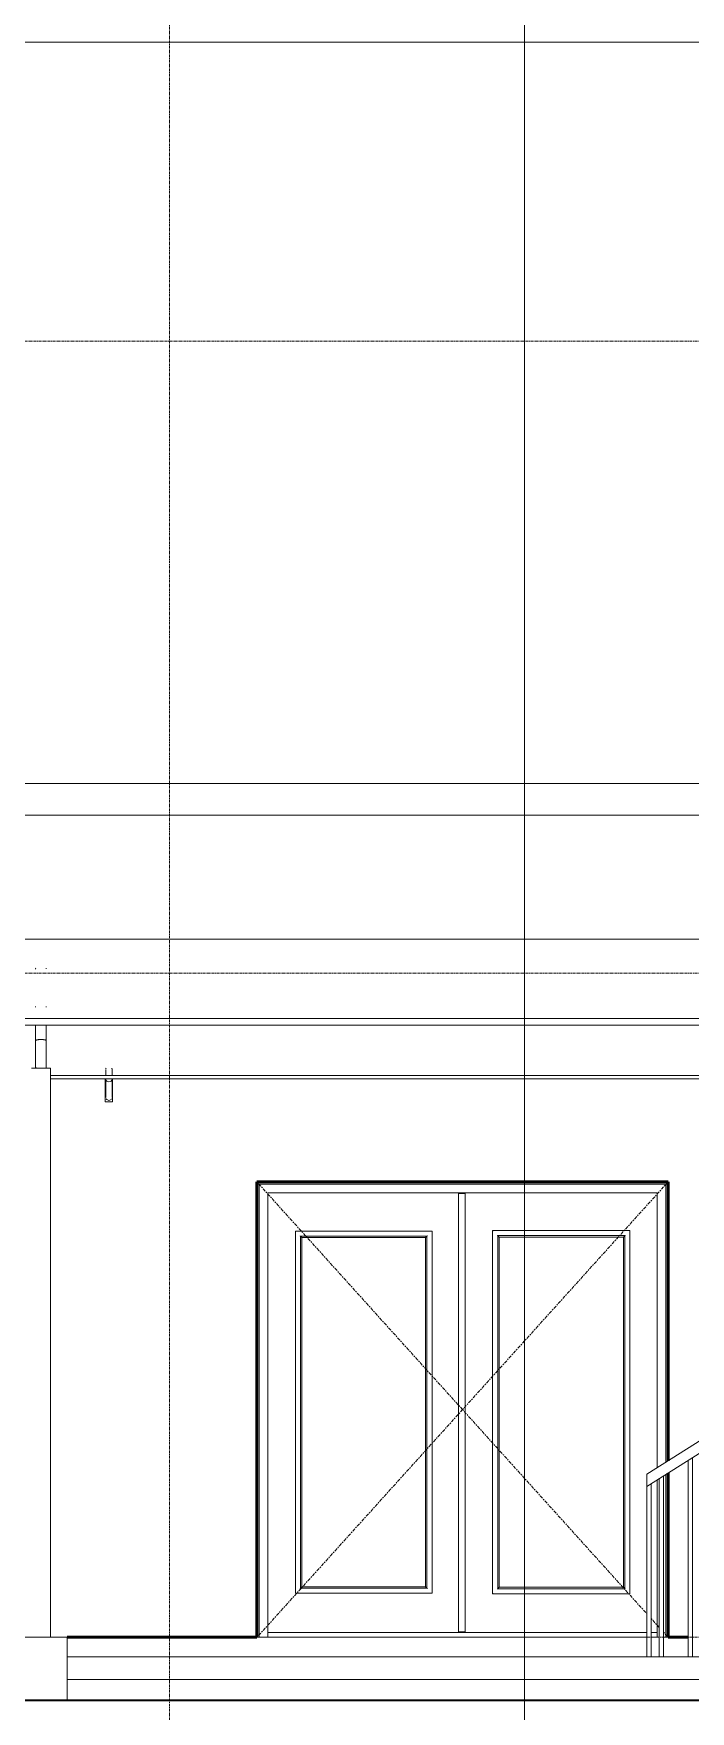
# Model space of a CAD drawing. Header units: inches. Extents: x 22 to 382261, y 22 to 371281.
# Drawn here: x 231644 to 234760, y 140203 to 148164 of the extents above; entities that cross this region are included whole.
import ezdxf

# ---------------------------------------------------------------- set-up
doc = ezdxf.new("R2010")
doc.units = ezdxf.units.IN
doc.header["$MEASUREMENT"] = 0
doc.linetypes.add('Centre', pattern=[31.75, 6.35, -4.7625, 15.875, -4.7625])
doc.linetypes.add('Grid Line 1_2_', pattern=[22.225, 12.7, -3.175, 3.175, -3.175])
for name, color, linetype, lineweight in [('A-DOOR', 31, 'Continuous', 9), ('A-DOOR-FRAM', 31, 'Continuous', 9), ('A-FLOR', 192, 'Continuous', 9), ('A-FLOR-HRAL', 11, 'Continuous', 9), ('A-FLOR-LEVL', 51, 'Continuous', 9), ('A-ROOF', 132, 'Continuous', 9), ('A-ROOF-OTLN', 132, 'Continuous', 9), ('G-ANNO-SYMB', 111, 'Continuous', 9), ('I-WALL', 2, 'Continuous', 9), ('Q-CASE', 31, 'Continuous', 9), ('S-GRID', 1, 'Continuous', 9)]:
    doc.layers.add(name, color=color, linetype=linetype, lineweight=lineweight)

# ---------------------------------------------------------------- blocks, each defined once
blk = doc.blocks.new('Casework 1 - Casework 1-382926-Right Side Elevation')
at = {"layer": 'Q-CASE'}
for p, q in [((11131.2, 3473.1), (11131.3, 3474.1)), ((11131.2, 3289.4), (11131.2, 3292)), ((11181.2, 3293.4), (11181.2, 3292.4)), ((11181.2, 3289.4), (11181.2, 3292)), ((11181.2, 3000), (11181.2, 3189.7)), ((11131.2, 3155.2), (11131.2, 3160.7)), ((11131.2, 3155.2), (11131.2, 3000)), ((11131.2, 3131.2), (11131.2, 3000)), ((11181.2, 3000), (11181.2, 3131.2)), ((11201.2, 3000), (11111.2, 3000)), ((11201.2, 300), (11201.2, 3000)), ((11031.2, 300), (11281.2, 300)), ((11281.2, 0), (11281.2, 300)), ((11281.2, 207.1), (15531.2, 207.1)), ((15531.2, 100), (11281.2, 100))]:
    blk.add_line(p, q, dxfattribs=at)
at = {"layer": 'Q-CASE', "flags": 128}
for points in [[(11131.2, 3469.2), (11131.2, 3472), (11131.2, 3472.1)], [(11181.1, 3474.4), (11181.2, 3473.4), (11181.2, 3472.4), (11181.2, 3472.1)], [(11131.2, 3195), (11131.2, 3200.3), (11131.2, 3204.7)], [(11131.2, 3204.7), (11131.2, 3167.6), (11131.2, 3131.2)], [(11131.2, 3204.7), (11131.2, 3184.3), (11131.2, 3156), (11131.2, 3124.5), (11131.2, 3089.8), (11131.2, 3052.1), (11131.2, 3011.4), (11131.2, 3000)], [(11131.2, 3000), (11131.2, 3041.5), (11131.2, 3080), (11131.2, 3115.5), (11131.2, 3147.9), (11131.2, 3177.1), (11131.2, 3203)], [(11181.2, 3131.2), (11181.2, 3177.8), (11181.2, 3204.7)], [(11181.2, 3000), (11181.2, 3041.5), (11181.2, 3055.5)]]:
    blk.add_lwpolyline(points, dxfattribs=at)
at = {"layer": 'Q-CASE'}
for points, knots in [([(11131.5, 3130.5), (11131.4, 3130.6), (11131.2, 3130.8), (11131.2, 3131.2), (11131.2, 3131.5), (11131.4, 3131.8), (11131.7, 3132.2), (11132.2, 3132.5), (11132.7, 3132.8), (11133.1, 3133), (11133.5, 3133.1), (11133.9, 3133.3), (11134.6, 3133.5), (11135.4, 3133.8), (11136.4, 3134), (11137.3, 3134.2), (11138, 3134.3), (11138.8, 3134.5), (11139.8, 3134.6), (11141.3, 3134.9), (11142.9, 3135.1), (11144.4, 3135.3), (11145.5, 3135.3), (11146.7, 3135.4), (11148.3, 3135.4), (11151.3, 3135.5), (11154.2, 3135.6), (11156.2, 3135.7)], [-0.5555556, -0.5555556, -0.5555556, -0.5555556, -0.5277778, -0.5, -0.4722222, -0.4444444, -0.4166667, -0.3888889, -0.3611111, -0.3472222, -0.3333333, -0.3194444, -0.3055556, -0.2777778, -0.25, -0.2361111, -0.2222222, -0.2083333, -0.1944444, -0.1666667, -0.1388889, -0.125, -0.1111111, -0.0972222, -0.0833333, -0.0555556, 0, 0, 0, 0]), ([(11156.2, 3135.7), (11158.2, 3135.6), (11161.1, 3135.5), (11164.1, 3135.4), (11165.7, 3135.4), (11166.9, 3135.3), (11168, 3135.3), (11169.5, 3135.1), (11171.1, 3134.9), (11172.6, 3134.6), (11173.6, 3134.5), (11174.4, 3134.3), (11175.1, 3134.2), (11176, 3134), (11177, 3133.8), (11177.8, 3133.5), (11178.4, 3133.3), (11178.9, 3133.1), (11179.3, 3133), (11179.7, 3132.8), (11180.2, 3132.5), (11180.7, 3132.2), (11181, 3131.8), (11181.2, 3131.5), (11181.2, 3131.2), (11181.1, 3130.8), (11181, 3130.6), (11180.9, 3130.5)], [-1, -1, -1, -1, -0.9444444, -0.9166667, -0.9027778, -0.8888889, -0.875, -0.8611111, -0.8333333, -0.8055556, -0.7916667, -0.7777778, -0.7638889, -0.75, -0.7222222, -0.6944444, -0.6805556, -0.6666667, -0.6527778, -0.6388889, -0.6111111, -0.5833333, -0.5555556, -0.5277778, -0.5, -0.4722222, -0.4444444, -0.4444444, -0.4444444, -0.4444444]), ([(11131.2, 2999.9), (11131.2, 3000.8), (11131.2, 3001.8), (11131.3, 3002.8), (11131.3, 3002.9)], [0.5, 0.5, 0.5, 0.5, 0.52777778, 0.5326165, 0.5326165, 0.5326165, 0.5326165])]:
    blk.add_open_spline(points, degree=3, knots=knots, dxfattribs=at)
for points in [[(11131.5, 3004.9), (11131.4, 3004), (11131.2, 3002.4), (11131.2, 3000.8), (11131.2, 3000)], [(11181.2, 3000), (11181.2, 3000.8), (11181.1, 3002.4), (11181, 3004), (11180.9, 3004.9)]]:
    blk.add_open_spline(points, degree=3, dxfattribs=at)
blk = doc.blocks.new('Roofs 1 - Roofs 1-397225-Right Side Elevation')
at = {"layer": 'A-ROOF'}
for p, q in [((25649.9, 3612.1), (3672.8, 3612.1)), ((3672.8, 3235.5), (25649.9, 3235.5)), ((3672.8, 3204.7), (25649.9, 3204.7))]:
    blk.add_line(p, q, dxfattribs=at)
blk = doc.blocks.new('Doors_Door-sets_JELD-WEN_Interior_HP_FS12_FCore_Glass10_Double_1_0 - entrance 1200 2-893180-Right Side Elevation')
at = {"layer": 'A-DOOR', "linetype": 'Centre'}
for p, q in [((12181.2, 2460), (13156.2, 1380)), ((13156.2, 1380), (14131.2, 2460)), ((12181.2, 300), (13156.2, 1380)), ((13156.2, 1380), (14031.2, 410.8)), ((14051.2, 388.6), (14089.9, 345.7)), ((14109.9, 323.5), (14131.2, 300))]:
    blk.add_line(p, q, dxfattribs=at)
at = {"layer": 'A-DOOR'}
for p, q in [((12191.2, 300), (12191.2, 2450)), ((12191.2, 2450), (14121.2, 2450)), ((13137.2, 2406), (13137.2, 325)), ((13137.2, 2406), (13139.2, 2406)), ((13167.2, 2406), (13139.2, 2406)), ((13159.2, 2406), (13159.2, 2408)), ((13161.2, 2408), (13161.2, 2406)), ((13163.9, 2408), (13163.9, 2406)), ((13167.2, 2406), (13169.2, 2406)), ((13169.2, 325), (13169.2, 2406)), ((14121.2, 2450), (14121.2, 1130.9)), ((13299.2, 2230), (13299.2, 506)), ((13950.2, 2230), (13299.2, 2230)), ((13950.2, 506), (13950.2, 2230)), ((12363.2, 2227), (12363.2, 509)), ((13012.2, 2227), (12363.2, 2227)), ((12394.2, 2196), (12387.7, 2202.5)), ((12387.7, 2202.5), (12987.7, 2202.5)), ((12387.7, 2202.5), (12387.7, 533.5)), ((12394.2, 540), (12394.2, 2196)), ((12394.2, 2196), (12981.2, 2196)), ((12987.7, 2202.5), (12981.2, 2196)), ((12981.2, 2196), (12981.2, 540)), ((12987.7, 533.5), (12987.7, 2202.5)), ((13012.2, 509), (13012.2, 2227)), ((13330.2, 2199), (13323.7, 2205.5)), ((13323.7, 2205.5), (13323.7, 530.5)), ((13925.7, 2205.5), (13323.7, 2205.5)), ((13330.2, 537), (13330.2, 2199)), ((13330.2, 2199), (13919.2, 2199)), ((13925.7, 2205.5), (13919.2, 2199)), ((13919.2, 2199), (13919.2, 537)), ((13925.7, 530.5), (13925.7, 2205.5)), ((14121.2, 1071.8), (14121.2, 300)), ((12363.2, 509), (13012.2, 509)), ((12394.2, 540), (12387.7, 533.5)), ((12387.7, 533.5), (12987.7, 533.5)), ((12981.2, 540), (12394.2, 540)), ((12981.2, 540), (12987.7, 533.5)), ((13299.2, 506), (13950.2, 506)), ((13330.2, 537), (13323.7, 530.5)), ((13323.7, 530.5), (13925.7, 530.5)), ((13919.2, 537), (13330.2, 537)), ((13919.2, 537), (13925.7, 530.5)), ((12233.2, 322), (14031.2, 322)), ((12233.2, 322), (12233.2, 300)), ((13137.2, 325), (13139.2, 325)), ((13167.2, 325), (13139.2, 325)), ((13159.2, 322), (13159.2, 325)), ((13161.2, 325), (13161.2, 322)), ((13163.9, 325), (13163.9, 322)), ((13167.2, 325), (13169.2, 325)), ((14051.2, 322), (14079.2, 322)), ((14079.2, 300), (14079.2, 322))]:
    blk.add_line(p, q, dxfattribs=at)
for points, knots in [([(13301.2, 2228), (13301, 2228.2), (13300.8, 2228.4), (13300.4, 2228.8), (13300.2, 2229), (13300.1, 2229.1), (13299.9, 2229.3), (13299.8, 2229.4), (13299.6, 2229.6), (13299.5, 2229.7), (13299.3, 2229.9), (13299.2, 2230), (13299.2, 2230), (13299.2, 2230)], [0, 0, 0, 0, 0.166667, 0.25, 0.333333, 0.375, 0.416667, 0.5, 0.583333, 0.666667, 0.75, 0.833333, 1, 1, 1, 1]), ([(13950.2, 2230), (13950.2, 2230), (13950.2, 2230), (13950, 2229.9), (13949.9, 2229.7), (13949.8, 2229.6), (13949.6, 2229.4), (13949.5, 2229.3), (13949.3, 2229.1), (13949.2, 2229), (13949, 2228.8), (13948.6, 2228.4), (13948.4, 2228.2), (13948.2, 2228)], [-1, -1, -1, -1, -0.833333, -0.75, -0.666667, -0.583333, -0.5, -0.416667, -0.375, -0.333333, -0.25, -0.166667, 0, 0, 0, 0]), ([(12365.2, 2225), (12365, 2225.2), (12364.8, 2225.4), (12364.4, 2225.8), (12364.2, 2226), (12364.1, 2226.1), (12363.9, 2226.3), (12363.8, 2226.4), (12363.6, 2226.6), (12363.5, 2226.7), (12363.3, 2226.9), (12363.2, 2227), (12363.2, 2227), (12363.2, 2227)], [0, 0, 0, 0, 0.166667, 0.25, 0.333333, 0.375, 0.416667, 0.5, 0.583333, 0.666667, 0.75, 0.833333, 1, 1, 1, 1]), ([(12385.8, 2204.4), (12386, 2204.2), (12386.2, 2204), (12386.5, 2203.7), (12386.7, 2203.5), (12386.9, 2203.2), (12387.1, 2203.1), (12387.3, 2202.9), (12387.5, 2202.7), (12387.6, 2202.6), (12387.7, 2202.5)], [-1, -1, -1, -1, -0.8, -0.7, -0.6, -0.5, -0.4, -0.3, -0.2, 0, 0, 0, 0]), ([(12987.7, 2202.5), (12987.8, 2202.6), (12987.9, 2202.7), (12988.1, 2202.9), (12988.3, 2203.1), (12988.4, 2203.2), (12988.7, 2203.5), (12988.9, 2203.7), (12989.2, 2204), (12989.4, 2204.2), (12989.6, 2204.4)], [0, 0, 0, 0, 0.2, 0.3, 0.4, 0.5, 0.6, 0.7, 0.8, 1, 1, 1, 1]), ([(13012.2, 2227), (13012.2, 2227), (13012.2, 2227), (13012, 2226.9), (13011.9, 2226.7), (13011.8, 2226.6), (13011.6, 2226.4), (13011.5, 2226.3), (13011.3, 2226.1), (13011.2, 2226), (13011, 2225.8), (13010.6, 2225.4), (13010.4, 2225.2), (13010.2, 2225)], [-1, -1, -1, -1, -0.833333, -0.75, -0.666667, -0.583333, -0.5, -0.416667, -0.375, -0.333333, -0.25, -0.166667, 0, 0, 0, 0]), ([(13323.7, 2205.5), (13323.6, 2205.6), (13323.5, 2205.7), (13323.3, 2205.9), (13323.1, 2206.1), (13322.9, 2206.2), (13322.7, 2206.5), (13322.5, 2206.7), (13322.2, 2207), (13322, 2207.2), (13321.8, 2207.4)], [0, 0, 0, 0, 0.2, 0.3, 0.4, 0.5, 0.6, 0.7, 0.8, 1, 1, 1, 1]), ([(13927.6, 2207.4), (13927.4, 2207.2), (13927.2, 2207), (13926.9, 2206.7), (13926.7, 2206.5), (13926.4, 2206.2), (13926.3, 2206.1), (13926.1, 2205.9), (13925.9, 2205.7), (13925.8, 2205.6), (13925.7, 2205.5)], [-1, -1, -1, -1, -0.8, -0.7, -0.6, -0.5, -0.4, -0.3, -0.2, 0, 0, 0, 0]), ([(12365.2, 511), (12365, 510.8), (12364.8, 510.6), (12364.4, 510.2), (12364.2, 510), (12364.1, 509.9), (12363.9, 509.7), (12363.8, 509.6), (12363.6, 509.4), (12363.5, 509.3), (12363.3, 509.1), (12363.2, 509), (12363.2, 509), (12363.2, 509)], [0, 0, 0, 0, 0.166667, 0.25, 0.333333, 0.375, 0.416667, 0.5, 0.583333, 0.666667, 0.75, 0.833333, 1, 1, 1, 1]), ([(12387.7, 533.5), (12387.6, 533.4), (12387.5, 533.3), (12387.3, 533.1), (12387.1, 532.9), (12386.9, 532.8), (12386.7, 532.5), (12386.5, 532.3), (12386.2, 532), (12386, 531.8), (12385.8, 531.6)], [0, 0, 0, 0, 0.2, 0.3, 0.4, 0.5, 0.6, 0.7, 0.8, 1, 1, 1, 1]), ([(12987.7, 533.5), (12987.8, 533.4), (12987.9, 533.3), (12988.1, 533.1), (12988.3, 532.9), (12988.4, 532.8), (12988.7, 532.5), (12988.9, 532.3), (12989.2, 532), (12989.4, 531.8), (12989.6, 531.6)], [0, 0, 0, 0, 0.2, 0.3, 0.4, 0.5, 0.6, 0.7, 0.8, 1, 1, 1, 1]), ([(13010.2, 511), (13010.4, 510.8), (13010.6, 510.6), (13011, 510.2), (13011.2, 510), (13011.3, 509.9), (13011.5, 509.7), (13011.6, 509.6), (13011.8, 509.4), (13011.9, 509.3), (13012, 509.1), (13012.2, 509), (13012.2, 509), (13012.2, 509)], [0, 0, 0, 0, 0.166667, 0.25, 0.333333, 0.375, 0.416667, 0.5, 0.583333, 0.666667, 0.75, 0.833333, 1, 1, 1, 1]), ([(13301.2, 508), (13301, 507.8), (13300.8, 507.6), (13300.4, 507.2), (13300.2, 507), (13300.1, 506.9), (13299.9, 506.7), (13299.8, 506.6), (13299.6, 506.4), (13299.5, 506.3), (13299.3, 506.1), (13299.2, 506), (13299.2, 506), (13299.2, 506)], [0, 0, 0, 0, 0.166667, 0.25, 0.333333, 0.375, 0.416667, 0.5, 0.583333, 0.666667, 0.75, 0.833333, 1, 1, 1, 1]), ([(13323.7, 530.5), (13323.6, 530.4), (13323.5, 530.3), (13323.3, 530.1), (13323.1, 529.9), (13322.9, 529.8), (13322.7, 529.5), (13322.5, 529.3), (13322.2, 529), (13322, 528.8), (13321.8, 528.6)], [0, 0, 0, 0, 0.2, 0.3, 0.4, 0.5, 0.6, 0.7, 0.8, 1, 1, 1, 1]), ([(13925.7, 530.5), (13925.8, 530.4), (13925.9, 530.3), (13926.1, 530.1), (13926.3, 529.9), (13926.4, 529.8), (13926.7, 529.5), (13926.9, 529.3), (13927.2, 529), (13927.4, 528.8), (13927.6, 528.6)], [0, 0, 0, 0, 0.2, 0.3, 0.4, 0.5, 0.6, 0.7, 0.8, 1, 1, 1, 1]), ([(13948.2, 508), (13948.4, 507.8), (13948.6, 507.6), (13949, 507.2), (13949.2, 507), (13949.3, 506.9), (13949.5, 506.7), (13949.6, 506.6), (13949.8, 506.4), (13949.9, 506.3), (13950, 506.1), (13950.2, 506), (13950.2, 506), (13950.2, 506)], [0, 0, 0, 0, 0.166667, 0.25, 0.333333, 0.375, 0.416667, 0.5, 0.583333, 0.666667, 0.75, 0.833333, 1, 1, 1, 1])]:
    blk.add_open_spline(points, degree=3, knots=knots, dxfattribs=at)
at = {"layer": 'A-DOOR-FRAM'}
for p, q in [((12191.2, 300), (12191.2, 2450)), ((14121.2, 2450), (12191.2, 2450)), ((12233.2, 2408), (12233.2, 300)), ((12233.2, 2408), (14079.2, 2408)), ((14079.2, 2408), (14079.2, 1104.4)), ((14121.2, 1130.9), (14121.2, 2450)), ((14079.2, 1045.2), (14079.2, 300)), ((14121.2, 300), (14121.2, 1071.8))]:
    blk.add_line(p, q, dxfattribs=at)
blk = doc.blocks.new('Casework 6 - Casework 6-529220-Right Side Elevation')
at = {"layer": 'Q-CASE'}
for p, q in [((14898.7, 2965.8), (11201.2, 2965.8)), ((11201.2, 2949.1), (14898.7, 2949.1)), ((11461.6, 2949.1), (11461.6, 2841)), ((11463.7, 2949.1), (11463.7, 2865)), ((11493.7, 2865), (11493.7, 2949.1)), ((11496, 2841), (11496, 2949.1)), ((11461.6, 2841), (11496, 2841))]:
    blk.add_line(p, q, dxfattribs=at)
at = {"layer": 'Q-CASE', "flags": 128}
for points in [[(11463.7, 2993.4), (11463.7, 2994), (11463.7, 2994.6), (11463.8, 2995.2), (11463.9, 2995.8), (11464, 2996.4), (11464.1, 2997), (11464.3, 2997.6), (11464.5, 2998.1), (11464.7, 2998.7), (11464.9, 2999.3), (11465.1, 2999.8), (11465.4, 3000.3)], [(11463.7, 2990.6), (11463.7, 2982.3), (11463.7, 2968.5), (11463.7, 2967.8)], [(11463.7, 2861.6), (11463.7, 2896.8), (11463.7, 2926.6), (11463.7, 2949.1)], [(11492.2, 3000), (11492.4, 2999.4), (11492.7, 2998.9), (11492.9, 2998.3), (11493.1, 2997.7), (11493.2, 2997.1), (11493.4, 2996.6), (11493.5, 2996), (11493.6, 2995.4), (11493.6, 2994.8), (11493.7, 2994.2), (11493.7, 2993.6), (11493.7, 2993.4)], [(11493.7, 2967.8), (11493.7, 2981.9), (11493.7, 2990.4), (11493.7, 2993.4), (11493.7, 2993.4)], [(11493.7, 2949.1), (11493.7, 2924.2), (11493.7, 2894), (11493.7, 2861.6)]]:
    blk.add_lwpolyline(points, dxfattribs=at)
at = {"layer": 'Q-CASE'}
for centre, ratio, start_param, end_param in [((11478.7, 2947.7), 0.84545, 3.141593, 4.712389), ((11478.7, 2947.7), 0.84545, 4.712389, 6.283185), ((11478.7, 2865), 0.8105, 3.141593, 3.360885), ((11478.7, 2861.6), 0.962005, 3.685551, 4.712389), ((11478.7, 2861.6), 0.962005, 4.712389, 5.739226)]:
    blk.add_ellipse(centre, major_axis=(15, 0), ratio=ratio, start_param=start_param, end_param=end_param, dxfattribs=at)
blk = doc.blocks.new('Railing - 20mm-412438-Right Side Elevation')
at = {"layer": 'A-FLOR-HRAL'}
for p, q in [((20002.4, 3611.9), (20002.4, 3982)), ((20022.4, 3611.9), (20022.4, 3982)), ((20002.4, 3132), (20002.4, 3204.7)), ((20022.4, 3132), (20022.4, 3204.7))]:
    blk.add_line(p, q, dxfattribs=at)
blk = doc.blocks.new('Railing - 20mm-909867-Right Side Elevation')
at = {"layer": 'A-FLOR-HRAL'}
for p, q in [((18627.4, 3611.9), (18627.4, 3923)), ((18647.4, 3611.9), (18647.4, 3935.7)), ((18627.4, 2958), (18627.4, 3204.7)), ((18647.4, 2958), (18647.4, 3204.7))]:
    blk.add_line(p, q, dxfattribs=at)
blk = doc.blocks.new('Railing - 20mm-909865-Right Side Elevation')
at = {"layer": 'A-FLOR-HRAL'}
for p, q in [((18489.9, 3611.9), (18489.9, 3836)), ((18509.9, 3611.9), (18509.9, 3848.7)), ((18489.9, 2958), (18489.9, 3204.7)), ((18509.9, 2958), (18509.9, 3204.7))]:
    blk.add_line(p, q, dxfattribs=at)
blk = doc.blocks.new('Railing - 20mm-V56-Right Side Elevation')
at = {"layer": 'A-FLOR-HRAL'}
for p, q in [((18352.4, 3611.9), (18352.4, 3749)), ((18372.4, 3611.9), (18372.4, 3761.7)), ((18352.4, 2784), (18352.4, 3204.7)), ((18372.4, 2784), (18372.4, 3204.7))]:
    blk.add_line(p, q, dxfattribs=at)
blk = doc.blocks.new('Railing - 20mm-V57-Right Side Elevation')
at = {"layer": 'A-FLOR-HRAL'}
for p, q in [((18214.9, 3611.9), (18214.9, 3662)), ((18234.9, 3611.9), (18234.9, 3674.7)), ((18214.9, 2784), (18214.9, 3204.7)), ((18234.9, 2784), (18234.9, 3204.7))]:
    blk.add_line(p, q, dxfattribs=at)
blk = doc.blocks.new('Railing - 20mm-V58-Right Side Elevation')
at = {"layer": 'A-FLOR-HRAL'}
for p, q in [((18077.4, 2610), (18077.4, 3204.7)), ((18097.4, 2610), (18097.4, 3204.7))]:
    blk.add_line(p, q, dxfattribs=at)
blk = doc.blocks.new('Railing - 20mm-V59-Right Side Elevation')
at = {"layer": 'A-FLOR-HRAL'}
for p, q in [((17939.9, 2610), (17939.9, 3204.7)), ((17959.9, 2610), (17959.9, 3204.7))]:
    blk.add_line(p, q, dxfattribs=at)
blk = doc.blocks.new('Railing - 20mm-V60-Right Side Elevation')
at = {"layer": 'A-FLOR-HRAL'}
for p, q in [((17802.4, 2436), (17802.4, 3204.7)), ((17822.4, 2436), (17822.4, 3204.7))]:
    blk.add_line(p, q, dxfattribs=at)
blk = doc.blocks.new('Railing - 20mm-V61-Right Side Elevation')
at = {"layer": 'A-FLOR-HRAL'}
for p, q in [((17664.9, 2436), (17664.9, 3204.7)), ((17684.9, 2436), (17684.9, 3204.7))]:
    blk.add_line(p, q, dxfattribs=at)
blk = doc.blocks.new('Railing - 20mm-V62-Right Side Elevation')
at = {"layer": 'A-FLOR-HRAL'}
for p, q in [((17527.4, 2262), (17527.4, 3204.7)), ((17547.4, 2262), (17547.4, 3204.7))]:
    blk.add_line(p, q, dxfattribs=at)
blk = doc.blocks.new('Railing - 20mm-V63-Right Side Elevation')
at = {"layer": 'A-FLOR-HRAL'}
for p, q in [((17389.9, 2262), (17389.9, 3140)), ((17409.9, 2262), (17409.9, 3152.7))]:
    blk.add_line(p, q, dxfattribs=at)
blk = doc.blocks.new('Railing - 20mm-V64-Right Side Elevation')
at = {"layer": 'A-FLOR-HRAL'}
for p, q in [((17252.4, 2088), (17252.4, 3053)), ((17272.4, 2088), (17272.4, 3065.7))]:
    blk.add_line(p, q, dxfattribs=at)
blk = doc.blocks.new('Railing - 20mm-V65-Right Side Elevation')
at = {"layer": 'A-FLOR-HRAL'}
blk.add_line((15602.4, 1044), (15602.4, 2009), dxfattribs=at)
blk = doc.blocks.new('Railing - 20mm-V66-Right Side Elevation')
at = {"layer": 'A-FLOR-HRAL'}
for p, q in [((14227.4, 207.1), (14227.4, 1139)), ((14247.4, 207.1), (14247.4, 1151.7))]:
    blk.add_line(p, q, dxfattribs=at)
blk = doc.blocks.new('Railing - 20mm-V67-Right Side Elevation')
at = {"layer": 'A-FLOR-HRAL'}
for p, q in [((14089.9, 207.1), (14089.9, 1052)), ((14109.9, 207.1), (14109.9, 1064.7))]:
    blk.add_line(p, q, dxfattribs=at)
blk = doc.blocks.new('Railing - 20mm-909861-Right Side Elevation')
at = {"layer": 'A-FLOR-HRAL'}
for p, q in [((18696.2, 3611.9), (18696.2, 3966.5)), ((18716.2, 3611.9), (18716.2, 3979.2)), ((18696.2, 3132), (18696.2, 3204.7)), ((18716.2, 3132), (18716.2, 3204.7)), ((18696.2, 3132), (18706.2, 3132))]:
    blk.add_line(p, q, dxfattribs=at)
blk = doc.blocks.new('Railing - 20mm-909857-Right Side Elevation')
at = {"layer": 'A-FLOR-HRAL'}
for p, q in [((14031.2, 207.1), (14031.2, 1014.8)), ((14051.2, 207.1), (14051.2, 1027.5))]:
    blk.add_line(p, q, dxfattribs=at)
blk = doc.blocks.new('Railing - Railing-909759-Right Side Elevation')
for name, p in [('Railing - 20mm-412438-Right Side Elevation', (-1237.5, 0)), ('Railing - 20mm-412438-Right Side Elevation', (-1100, 0)), ('Railing - 20mm-412438-Right Side Elevation', (-962.5, 0)), ('Railing - 20mm-412438-Right Side Elevation', (-825, 0)), ('Railing - 20mm-412438-Right Side Elevation', (-687.5, 0)), ('Railing - 20mm-412438-Right Side Elevation', (-550, 0)), ('Railing - 20mm-412438-Right Side Elevation', (-412.5, 0)), ('Railing - 20mm-412438-Right Side Elevation', (-275, 0)), ('Railing - 20mm-412438-Right Side Elevation', (-137.5, 0)), ('Railing - 20mm-412438-Right Side Elevation', (0, 0)), ('Railing - 20mm-412438-Right Side Elevation', (33.4, 0)), ('Railing - 20mm-909867-Right Side Elevation', (0, 0)), ('Railing - 20mm-909861-Right Side Elevation', (0, 0)), ('Railing - 20mm-909865-Right Side Elevation', (0, 0)), ('Railing - 20mm-V56-Right Side Elevation', (0, 0)), ('Railing - 20mm-V57-Right Side Elevation', (0, 0)), ('Railing - 20mm-V62-Right Side Elevation', (0, 0)), ('Railing - 20mm-V61-Right Side Elevation', (0, 0)), ('Railing - 20mm-V60-Right Side Elevation', (0, 0)), ('Railing - 20mm-V59-Right Side Elevation', (0, 0)), ('Railing - 20mm-V58-Right Side Elevation', (0, 0)), ('Railing - 20mm-V63-Right Side Elevation', (0, 0)), ('Railing - 20mm-V64-Right Side Elevation', (0, 0)), ('Railing - 20mm-V63-Right Side Elevation', (-275, -174)), ('Railing - 20mm-V64-Right Side Elevation', (-275, -174)), ('Railing - 20mm-V63-Right Side Elevation', (-550, -348)), ('Railing - 20mm-V64-Right Side Elevation', (-550, -348)), ('Railing - 20mm-V63-Right Side Elevation', (-825, -522)), ('Railing - 20mm-V64-Right Side Elevation', (-825, -522)), ('Railing - 20mm-V63-Right Side Elevation', (-1100, -696)), ('Railing - 20mm-V64-Right Side Elevation', (-1100, -696)), ('Railing - 20mm-V63-Right Side Elevation', (-1375, -870)), ('Railing - 20mm-V64-Right Side Elevation', (-1375, -870)), ('Railing - 20mm-V63-Right Side Elevation', (-1650, -1044)), ('Railing - 20mm-V65-Right Side Elevation', (0, 0)), ('Railing - 20mm-V63-Right Side Elevation', (-1925, -1218)), ('Railing - 20mm-V64-Right Side Elevation', (-1925, -1218)), ('Railing - 20mm-V63-Right Side Elevation', (-2200, -1392)), ('Railing - 20mm-V64-Right Side Elevation', (-2200, -1392)), ('Railing - 20mm-V63-Right Side Elevation', (-2475, -1566)), ('Railing - 20mm-V64-Right Side Elevation', (-2475, -1566)), ('Railing - 20mm-V63-Right Side Elevation', (-2750, -1740)), ('Railing - 20mm-V64-Right Side Elevation', (-2750, -1740)), ('Railing - 20mm-V63-Right Side Elevation', (-3025, -1914)), ('Railing - 20mm-V66-Right Side Elevation', (0, 0)), ('Railing - 20mm-V67-Right Side Elevation', (0, 0)), ('Railing - 20mm-909857-Right Side Elevation', (0, 0))]:
    blk.add_blockref(name, p)
blk = doc.blocks.new('Top Rail Type - Top Rail_Internal_-909775-Right Side Elevation')
at = {"layer": 'A-FLOR-HRAL'}
for p, q in [((20020.8, 5424), (20070.8, 5424)), ((20020.8, 4206), (20020.8, 5424)), ((20070.8, 5424), (20070.8, 4206)), ((20020.8, 4032), (20020.8, 4206)), ((20070.8, 4206), (20070.8, 4032)), ((18706.2, 4032), (18042.3, 3611.9)), ((18720.7, 3982), (18135.8, 3611.9)), ((20070.8, 4032), (18706.2, 4032)), ((20070.8, 3982), (18720.7, 3982)), ((20070.8, 3982), (20070.8, 4032)), ((17492.2, 3204.7), (15701.2, 2071.5)), ((17398.7, 3204.7), (15701.2, 2130.7)), ((15611.2, 2073.7), (14031.2, 1074)), ((15611.2, 2014.5), (14031.2, 1014.8)), ((14031.2, 1014.8), (14031.2, 1074))]:
    blk.add_line(p, q, dxfattribs=at)

msp = doc.modelspace()

# ---------------------------------------------------------------- linework, layer by layer
at = {"layer": 'A-FLOR'}
for p, q in [((224195.8, 144605.4), (239394.5, 144605.4)), ((239394.5, 144455.4), (224195.8, 144455.4))]:
    msp.add_line(p, q, dxfattribs=at)
at = {"layer": 'A-FLOR', "lineweight": 35}
msp.add_line((246172.8, 140255.4), (192104.4, 140255.4), dxfattribs=at)
at = {"layer": 'A-FLOR-LEVL', "linetype": 'Grid Line 1_2_'}
for p, q in [((206975.4, 146705.4), (250147.7, 146705.4)), ((206975.4, 144605.4), (250147.7, 144605.4)), ((206975.4, 143705.4), (250147.7, 143705.4)), ((206975.4, 140555.4), (248242.7, 140555.4)), ((206975.4, 140255.4), (250147.7, 140255.4))]:
    msp.add_line(p, q, dxfattribs=at)
at = {"layer": 'A-ROOF-OTLN'}
msp.add_line((244095.2, 148122.7), (224195.8, 148122.7), dxfattribs=at)
at = {"layer": 'G-ANNO-SYMB'}
msp.add_line((233973.9, 151186.8), (233973.9, 136445.4), dxfattribs=at)
at = {"layer": 'I-WALL', "lineweight": 50}
for p, q in [((232704.1, 140555.4), (232704.1, 142715.4)), ((232704.1, 142715.4), (234654.1, 142715.4)), ((234654.1, 142715.4), (234654.1, 141392.7)), ((234654.1, 141333.5), (234654.1, 140555.4)), ((231804.1, 140555.4), (232704.1, 140555.4)), ((234654.1, 140555.4), (234750.4, 140555.4))]:
    msp.add_line(p, q, dxfattribs=at)
at = {"layer": 'I-WALL'}
for p, q in [((234554.1, 140555.4), (232704.1, 140555.4)), ((234612.9, 140555.4), (234574.1, 140555.4)), ((234654.1, 140555.4), (234632.9, 140555.4))]:
    msp.add_line(p, q, dxfattribs=at)
at = {"layer": 'S-GRID', "linetype": 'Grid Line 1_2_'}
msp.add_line((232289.1, 139805.4), (232289.1, 155039.6), dxfattribs=at)

# ---------------------------------------------------------------- block references
at = {"layer": 'A-DOOR', "linetype": 'Centre'}
msp.add_blockref('Doors_Door-sets_JELD-WEN_Interior_HP_FS12_FCore_Glass10_Double_1_0 - entrance 1200 2-893180-Right Side Elevation', (220522.9, 140255.4), dxfattribs=at)
at = {"layer": 'A-FLOR-HRAL'}
for name in ['Top Rail Type - Top Rail_Internal_-909775-Right Side Elevation', 'Railing - Railing-909759-Right Side Elevation']:
    msp.add_blockref(name, (220522.9, 140255.4), dxfattribs=at)
at = {"layer": 'A-ROOF'}
msp.add_blockref('Roofs 1 - Roofs 1-397225-Right Side Elevation', (220522.9, 140255.4), dxfattribs=at)
at = {"layer": 'Q-CASE'}
for name in ['Casework 1 - Casework 1-382926-Right Side Elevation', 'Casework 6 - Casework 6-529220-Right Side Elevation']:
    msp.add_blockref(name, (220522.9, 140255.4), dxfattribs=at)

doc.saveas('drawing.dxf')
